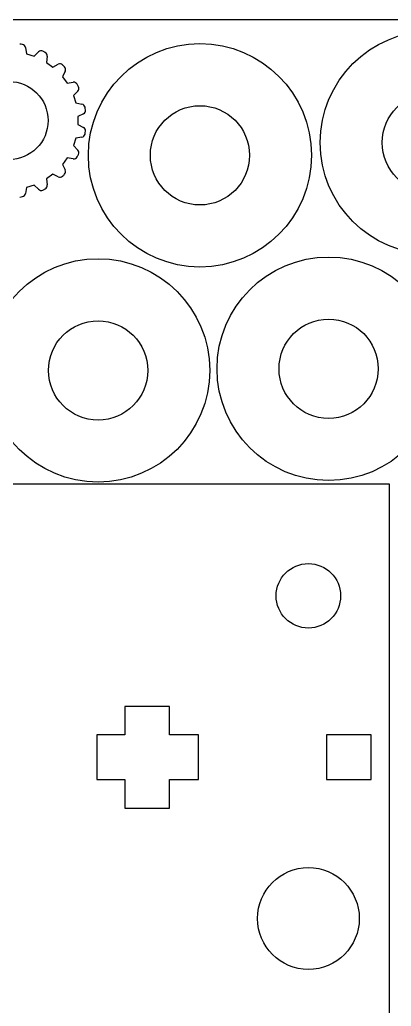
# Model space of a CAD drawing. Extents: x 0 to 9291, y 0 to 595.
# Drawn here: x 205.6 to 235.6, y 515.5 to 595 of the extents above; entities that cross this region are included whole.
import ezdxf

# ---------------------------------------------------------------- set-up
doc = ezdxf.new("R2010")
doc.units = 0
doc.layers.add('FINAL', color=8, linetype='CONTINUOUS')

msp = doc.modelspace()

# ---------------------------------------------------------------- linework, layer by layer
at = {"layer": 'FINAL', "linetype": 'CONTINUOUS'}
for p, q in [((206.057, 592.755), (206.144, 592.263)), ((206.144, 592.263), (206.747, 592.066)), ((206.747, 592.066), (207.107, 592.414)), ((207.809, 592.056), (207.739, 591.561)), ((207.739, 591.561), (208.253, 591.188)), ((208.253, 591.188), (208.702, 591.407)), ((209.259, 590.85), (209.04, 590.401)), ((209.04, 590.401), (209.413, 589.887)), ((209.413, 589.887), (209.909, 589.957)), ((210.266, 589.255), (209.919, 588.895)), ((209.919, 588.895), (210.115, 588.291)), ((210.115, 588.291), (210.607, 588.204)), ((210.731, 587.426), (210.289, 587.192)), ((210.289, 587.192), (210.289, 586.557)), ((210.289, 586.557), (210.731, 586.322)), ((210.115, 585.457), (209.919, 584.853)), ((210.607, 585.544), (210.115, 585.457)), ((209.919, 584.853), (210.266, 584.494)), ((209.413, 583.861), (209.04, 583.348)), ((209.909, 583.792), (209.413, 583.861)), ((209.04, 583.348), (209.259, 582.898)), ((208.253, 582.561), (207.739, 582.187)), ((207.739, 582.187), (207.809, 581.692)), ((208.702, 582.341), (208.253, 582.561)), ((206.144, 581.486), (206.057, 580.993)), ((206.747, 581.682), (206.144, 581.486)), ((207.107, 581.335), (206.747, 581.682)), ((235.42, 557.58), (196.321, 557.58)), ((235.42, 512.18), (235.42, 557.58)), ((214.068, 539.673), (214.068, 537.373)), ((217.668, 539.673), (214.068, 539.673)), ((217.668, 537.373), (217.668, 539.673)), ((211.797, 537.373), (211.797, 533.773)), ((214.068, 537.373), (211.797, 537.373)), ((219.997, 537.373), (217.668, 537.373)), ((219.997, 533.773), (219.997, 537.373)), ((230.32, 537.373), (230.32, 533.773)), ((233.92, 537.373), (230.32, 537.373)), ((233.92, 533.773), (233.92, 537.373)), ((211.797, 533.773), (214.068, 533.773)), ((214.068, 533.773), (214.068, 531.473)), ((217.668, 533.773), (219.997, 533.773)), ((217.668, 531.473), (217.668, 533.773)), ((230.32, 533.773), (233.92, 533.773)), ((214.068, 531.473), (217.668, 531.473))]:
    msp.add_line(p, q, dxfattribs=at)
at = {"layer": 'FINAL'}
msp.add_lwpolyline([(0, 0), (420, 0), (420, 595), (0, 595)], close=True, dxfattribs=at)
for centre, radius in [((238.82, 585.099), 9), ((220.123, 584.074), 9), ((238.82, 585.099), 4), ((220.123, 584.074), 4), ((211.909, 566.742), 9), ((230.498, 566.876), 9), ((230.498, 566.876), 4), ((211.909, 566.742), 4)]:
    msp.add_circle(centre, radius, dxfattribs=at)
at = {"layer": 'FINAL', "linetype": 'CONTINUOUS'}
for centre, radius in [((204.727, 586.874), 3.15), ((228.868, 548.579), 2.6), ((228.871, 522.577), 4.1)]:
    msp.add_circle(centre, radius, dxfattribs=at)
for centre, radius, start, end in [((204.727, 586.874), 6.223, 79.9773, 82.0227), ((205.757, 592.702), 0.305, 10, 79.9773), ((207.319, 592.194), 0.305, 64.0227, 134), ((204.727, 586.874), 6.223, 61.9773, 64.0227), ((207.507, 592.099), 0.305, 352, 61.9773), ((208.836, 591.133), 0.305, 46.0227, 116), ((204.727, 586.874), 6.223, 43.9773, 46.0227), ((208.985, 590.984), 0.305, 334, 43.9773), ((209.951, 589.655), 0.305, 28.0227, 98), ((204.727, 586.874), 6.223, 25.9773, 28.0227), ((210.047, 589.466), 0.305, 316, 25.9773), ((210.554, 587.904), 0.305, 10.0227, 80), ((210.588, 587.696), 0.305, 298, 7.9773), ((204.727, 586.874), 6.223, 7.9773, 10.0227), ((210.588, 586.053), 0.305, 352.0227, 62), ((204.727, 586.874), 6.223, 349.9773, 352.0227), ((210.554, 585.844), 0.305, 280, 349.9773), ((210.047, 584.282), 0.305, 334.0227, 44), ((209.951, 584.094), 0.305, 262, 331.9773), ((204.727, 586.874), 6.223, 331.9773, 334.0227), ((208.985, 582.765), 0.305, 316.0227, 26), ((208.836, 582.615), 0.305, 244, 313.9773), ((204.727, 586.874), 6.223, 313.9773, 316.0227), ((207.319, 581.554), 0.305, 226, 295.9773), ((204.727, 586.874), 6.223, 295.9773, 298.0227), ((207.507, 581.65), 0.305, 298.0227, 8), ((204.727, 586.874), 6.223, 277.9773, 280.0227), ((205.757, 581.046), 0.305, 280.0227, 350)]:
    msp.add_arc(centre, radius, start, end, dxfattribs=at)

doc.saveas('drawing.dxf')
